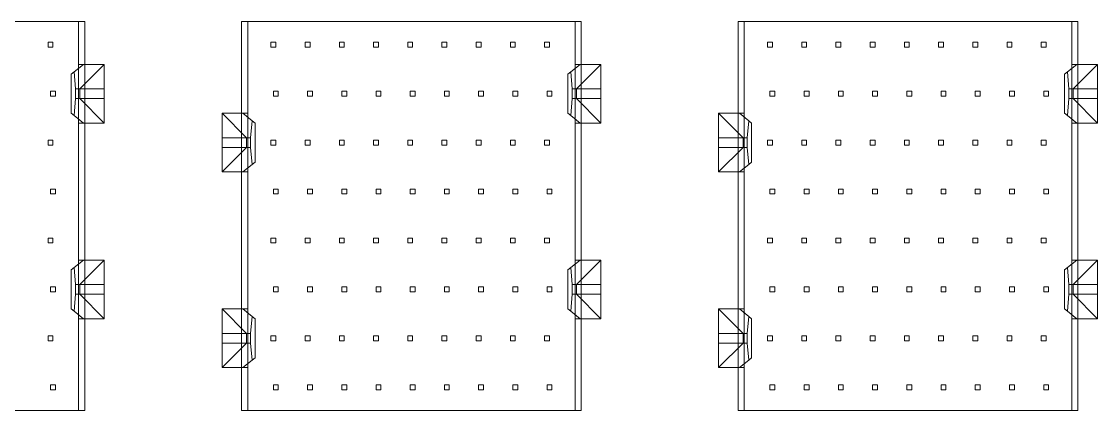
# Model space of a CAD drawing. Header units: millimetres. Extents: x -84 to 500, y -79 to 331.
# Drawn here: x 311.49 to 355.51, y 120.05 to 135.95 of the extents above; entities that cross this region are included whole.
import ezdxf
from ezdxf.lldxf.tags import DXFTag

# ---------------------------------------------------------------- set-up
doc = ezdxf.new("R2010")
doc.units = ezdxf.units.MM
tags = doc.linetypes.add('HIDDEN', pattern=[1.905, 1.27, -0.635]).pattern_tags.tags
tags[6:7] = [DXFTag(74, 4), DXFTag(75, 0), DXFTag(340, '0'), DXFTag(46, 1.0), DXFTag(50, 0.0), DXFTag(44, 0.0), DXFTag(45, 0.0)]
tags[4:5] = [DXFTag(74, 4), DXFTag(75, 0), DXFTag(340, '0'), DXFTag(46, 1.0), DXFTag(50, 0.0), DXFTag(44, 0.0), DXFTag(45, 0.0)]

msp = doc.modelspace()

# ---------------------------------------------------------------- linework, layer by layer
at = {"color": 7, "linetype": 'Continuous', "lineweight": 15}
for p, q in [((313.82, 135.95), (300.42, 135.95)), ((313.82, 134.2), (313.82, 135.95)), ((314.07, 135.95), (313.82, 135.95)), ((314.07, 135.95), (314.07, 134.2)), ((320.49, 135.95), (320.49, 132.2)), ((320.74, 135.95), (320.49, 135.95)), ((320.74, 135.95), (320.74, 132.2)), ((334.14, 135.95), (320.74, 135.95)), ((334.14, 134.2), (334.14, 135.95)), ((334.39, 135.95), (334.14, 135.95)), ((334.39, 135.95), (334.39, 134.2)), ((340.81, 135.95), (340.81, 132.2)), ((341.06, 135.95), (340.81, 135.95)), ((341.06, 135.95), (341.06, 132.2)), ((354.46, 135.95), (341.06, 135.95)), ((354.46, 134.2), (354.46, 135.95)), ((354.71, 135.95), (354.46, 135.95)), ((354.71, 135.95), (354.71, 134.2)), ((313.52, 133.8), (313.639, 133.895)), ((314.02, 134.2), (313.639, 133.895)), ((313.639, 133.895), (313.7, 133.2)), ((313.82, 134.2), (314.02, 134.2)), ((314.87, 134.2), (313.87, 133.2)), ((314.02, 134.2), (314.87, 134.2)), ((314.87, 134.2), (314.87, 133.2)), ((333.84, 133.8), (333.959, 133.895)), ((334.34, 134.2), (333.959, 133.895)), ((333.959, 133.895), (334.02, 133.2)), ((334.14, 134.2), (334.34, 134.2)), ((335.19, 134.2), (334.19, 133.2)), ((334.34, 134.2), (335.19, 134.2)), ((335.19, 134.2), (335.19, 133.2)), ((354.16, 133.8), (354.279, 133.895)), ((354.66, 134.2), (354.279, 133.895)), ((354.279, 133.895), (354.34, 133.2)), ((354.46, 134.2), (354.66, 134.2)), ((355.51, 134.2), (354.51, 133.2)), ((354.66, 134.2), (355.51, 134.2)), ((355.51, 134.2), (355.51, 133.2)), ((313.52, 132.2), (313.52, 133.8)), ((333.84, 132.2), (333.84, 133.8)), ((354.16, 132.2), (354.16, 133.8)), ((313.7, 133.2), (313.7, 132.8)), ((313.87, 133.2), (313.7, 133.2)), ((313.87, 132.8), (313.87, 133.2)), ((314.87, 133.2), (313.87, 133.2)), ((314.87, 133.2), (314.87, 132.8)), ((334.02, 133.2), (334.02, 132.8)), ((334.19, 133.2), (334.02, 133.2)), ((334.19, 132.8), (334.19, 133.2)), ((335.19, 133.2), (334.19, 133.2)), ((335.19, 133.2), (335.19, 132.8)), ((354.34, 133.2), (354.34, 132.8)), ((354.51, 133.2), (354.34, 133.2)), ((354.51, 132.8), (354.51, 133.2)), ((355.51, 133.2), (354.51, 133.2)), ((355.51, 133.2), (355.51, 132.8)), ((313.7, 132.8), (313.639, 132.105)), ((313.7, 132.8), (313.87, 132.8)), ((313.87, 132.8), (314.87, 131.8)), ((313.87, 132.8), (314.87, 132.8)), ((314.87, 132.8), (314.87, 131.8)), ((334.02, 132.8), (333.959, 132.105)), ((334.02, 132.8), (334.19, 132.8)), ((334.19, 132.8), (335.19, 131.8)), ((334.19, 132.8), (335.19, 132.8)), ((335.19, 132.8), (335.19, 131.8)), ((354.34, 132.8), (354.279, 132.105)), ((354.34, 132.8), (354.51, 132.8)), ((354.51, 132.8), (355.51, 131.8)), ((354.51, 132.8), (355.51, 132.8)), ((355.51, 132.8), (355.51, 131.8)), ((313.639, 132.105), (313.52, 132.2)), ((313.639, 132.105), (314.02, 131.8)), ((319.69, 132.2), (320.54, 132.2)), ((320.69, 131.2), (319.69, 132.2)), ((319.69, 131.2), (319.69, 132.2)), ((320.921, 131.895), (320.54, 132.2)), ((320.54, 132.2), (320.74, 132.2)), ((333.959, 132.105), (333.84, 132.2)), ((333.959, 132.105), (334.34, 131.8)), ((341.01, 131.2), (340.01, 132.2)), ((340.01, 131.2), (340.01, 132.2)), ((340.01, 132.2), (340.86, 132.2)), ((341.241, 131.895), (340.86, 132.2)), ((340.86, 132.2), (341.06, 132.2)), ((354.279, 132.105), (354.16, 132.2)), ((354.279, 132.105), (354.66, 131.8)), ((313.82, 126.2), (313.82, 131.8)), ((314.02, 131.8), (313.82, 131.8)), ((314.87, 131.8), (314.02, 131.8)), ((314.07, 131.8), (314.07, 126.2)), ((320.86, 131.2), (320.921, 131.895)), ((320.921, 131.895), (321.04, 131.8)), ((321.04, 131.8), (321.04, 130.2)), ((334.14, 126.2), (334.14, 131.8)), ((334.34, 131.8), (334.14, 131.8)), ((335.19, 131.8), (334.34, 131.8)), ((334.39, 131.8), (334.39, 126.2)), ((341.18, 131.2), (341.241, 131.895)), ((341.241, 131.895), (341.36, 131.8)), ((341.36, 131.8), (341.36, 130.2)), ((354.46, 126.2), (354.46, 131.8)), ((354.66, 131.8), (354.46, 131.8)), ((355.51, 131.8), (354.66, 131.8)), ((354.71, 131.8), (354.71, 126.2)), ((319.69, 130.8), (319.69, 131.2)), ((320.69, 131.2), (319.69, 131.2)), ((320.86, 131.2), (320.69, 131.2)), ((320.69, 131.2), (320.69, 130.8)), ((320.86, 130.8), (320.86, 131.2)), ((340.01, 130.8), (340.01, 131.2)), ((341.01, 131.2), (340.01, 131.2)), ((341.01, 131.2), (341.01, 130.8)), ((341.18, 131.2), (341.01, 131.2)), ((341.18, 130.8), (341.18, 131.2)), ((319.69, 129.8), (320.69, 130.8)), ((319.69, 130.8), (320.69, 130.8)), ((319.69, 129.8), (319.69, 130.8)), ((320.69, 130.8), (320.86, 130.8)), ((320.921, 130.105), (320.86, 130.8)), ((340.01, 130.8), (341.01, 130.8)), ((340.01, 129.8), (340.01, 130.8)), ((340.01, 129.8), (341.01, 130.8)), ((341.01, 130.8), (341.18, 130.8)), ((341.241, 130.105), (341.18, 130.8)), ((320.921, 130.105), (320.54, 129.8)), ((321.04, 130.2), (320.921, 130.105)), ((341.241, 130.105), (340.86, 129.8)), ((341.36, 130.2), (341.241, 130.105)), ((320.54, 129.8), (319.69, 129.8)), ((320.49, 124.2), (320.49, 129.8)), ((320.74, 129.8), (320.54, 129.8)), ((320.74, 129.8), (320.74, 124.2)), ((340.86, 129.8), (340.01, 129.8)), ((340.81, 124.2), (340.81, 129.8)), ((341.06, 129.8), (340.86, 129.8)), ((341.06, 129.8), (341.06, 124.2)), ((314.02, 126.2), (313.639, 125.895)), ((313.82, 126.2), (314.02, 126.2)), ((314.87, 126.2), (313.87, 125.2)), ((314.02, 126.2), (314.87, 126.2)), ((314.87, 126.2), (314.87, 125.2)), ((334.34, 126.2), (333.959, 125.895)), ((334.14, 126.2), (334.34, 126.2)), ((335.19, 126.2), (334.19, 125.2)), ((334.34, 126.2), (335.19, 126.2)), ((335.19, 126.2), (335.19, 125.2)), ((354.66, 126.2), (354.279, 125.895)), ((354.46, 126.2), (354.66, 126.2)), ((355.51, 126.2), (354.51, 125.2)), ((354.66, 126.2), (355.51, 126.2)), ((355.51, 126.2), (355.51, 125.2)), ((313.52, 125.8), (313.639, 125.895)), ((313.52, 124.2), (313.52, 125.8)), ((313.639, 125.895), (313.7, 125.2)), ((333.84, 125.8), (333.959, 125.895)), ((333.84, 124.2), (333.84, 125.8)), ((333.959, 125.895), (334.02, 125.2)), ((354.16, 125.8), (354.279, 125.895)), ((354.16, 124.2), (354.16, 125.8)), ((354.279, 125.895), (354.34, 125.2)), ((313.87, 125.2), (313.7, 125.2)), ((313.7, 125.2), (313.7, 124.8)), ((313.87, 124.8), (313.87, 125.2)), ((314.87, 125.2), (313.87, 125.2)), ((314.87, 125.2), (314.87, 124.8)), ((334.02, 125.2), (334.02, 124.8)), ((334.19, 125.2), (334.02, 125.2)), ((334.19, 124.8), (334.19, 125.2)), ((335.19, 125.2), (334.19, 125.2)), ((335.19, 125.2), (335.19, 124.8)), ((354.34, 125.2), (354.34, 124.8)), ((354.51, 125.2), (354.34, 125.2)), ((354.51, 124.8), (354.51, 125.2)), ((355.51, 125.2), (354.51, 125.2)), ((355.51, 125.2), (355.51, 124.8)), ((313.7, 124.8), (313.639, 124.105)), ((313.7, 124.8), (313.87, 124.8)), ((313.87, 124.8), (314.87, 124.8)), ((313.87, 124.8), (314.87, 123.8)), ((314.87, 124.8), (314.87, 123.8)), ((334.02, 124.8), (333.959, 124.105)), ((334.02, 124.8), (334.19, 124.8)), ((334.19, 124.8), (335.19, 124.8)), ((334.19, 124.8), (335.19, 123.8)), ((335.19, 124.8), (335.19, 123.8)), ((354.34, 124.8), (354.279, 124.105)), ((354.34, 124.8), (354.51, 124.8)), ((354.51, 124.8), (355.51, 124.8)), ((354.51, 124.8), (355.51, 123.8)), ((355.51, 124.8), (355.51, 123.8)), ((313.639, 124.105), (313.52, 124.2)), ((320.69, 123.2), (319.69, 124.2)), ((319.69, 123.2), (319.69, 124.2)), ((319.69, 124.2), (320.54, 124.2)), ((320.54, 124.2), (320.921, 123.895)), ((320.54, 124.2), (320.74, 124.2)), ((333.959, 124.105), (333.84, 124.2)), ((340.01, 124.2), (340.86, 124.2)), ((341.01, 123.2), (340.01, 124.2)), ((340.01, 123.2), (340.01, 124.2)), ((340.86, 124.2), (341.241, 123.895)), ((340.86, 124.2), (341.06, 124.2)), ((354.279, 124.105), (354.16, 124.2)), ((314.02, 123.8), (313.639, 124.105)), ((313.82, 120.05), (313.82, 123.8)), ((314.02, 123.8), (313.82, 123.8)), ((314.87, 123.8), (314.02, 123.8)), ((314.07, 123.8), (314.07, 120.05)), ((320.86, 123.2), (320.921, 123.895)), ((320.921, 123.895), (321.04, 123.8)), ((321.04, 123.8), (321.04, 122.2)), ((334.34, 123.8), (333.959, 124.105)), ((334.14, 120.05), (334.14, 123.8)), ((334.34, 123.8), (334.14, 123.8)), ((335.19, 123.8), (334.34, 123.8)), ((334.39, 123.8), (334.39, 120.05)), ((341.18, 123.2), (341.241, 123.895)), ((341.241, 123.895), (341.36, 123.8)), ((341.36, 123.8), (341.36, 122.2)), ((354.66, 123.8), (354.279, 124.105)), ((354.46, 120.05), (354.46, 123.8)), ((354.66, 123.8), (354.46, 123.8)), ((355.51, 123.8), (354.66, 123.8)), ((354.71, 123.8), (354.71, 120.05)), ((319.69, 122.8), (319.69, 123.2)), ((320.69, 123.2), (319.69, 123.2)), ((320.86, 123.2), (320.69, 123.2)), ((320.69, 123.2), (320.69, 122.8)), ((320.86, 122.8), (320.86, 123.2)), ((340.01, 122.8), (340.01, 123.2)), ((341.01, 123.2), (340.01, 123.2)), ((341.18, 123.2), (341.01, 123.2)), ((341.01, 123.2), (341.01, 122.8)), ((341.18, 122.8), (341.18, 123.2)), ((319.69, 121.8), (320.69, 122.8)), ((319.69, 121.8), (319.69, 122.8)), ((319.69, 122.8), (320.69, 122.8)), ((320.69, 122.8), (320.86, 122.8)), ((320.921, 122.105), (320.86, 122.8)), ((340.01, 121.8), (341.01, 122.8)), ((340.01, 122.8), (341.01, 122.8)), ((340.01, 121.8), (340.01, 122.8)), ((341.01, 122.8), (341.18, 122.8)), ((341.241, 122.105), (341.18, 122.8)), ((320.54, 121.8), (320.921, 122.105)), ((321.04, 122.2), (320.921, 122.105)), ((340.86, 121.8), (341.241, 122.105)), ((341.36, 122.2), (341.241, 122.105)), ((320.54, 121.8), (319.69, 121.8)), ((320.49, 120.05), (320.49, 121.8)), ((320.74, 121.8), (320.54, 121.8)), ((320.74, 121.8), (320.74, 120.05)), ((340.86, 121.8), (340.01, 121.8)), ((340.81, 120.05), (340.81, 121.8)), ((341.06, 121.8), (340.86, 121.8)), ((341.06, 121.8), (341.06, 120.05)), ((300.42, 120.05), (313.82, 120.05)), ((314.07, 120.05), (313.82, 120.05)), ((320.49, 120.05), (320.74, 120.05)), ((320.74, 120.05), (334.14, 120.05)), ((334.39, 120.05), (334.14, 120.05)), ((340.81, 120.05), (341.06, 120.05)), ((341.06, 120.05), (354.46, 120.05)), ((354.71, 120.05), (354.46, 120.05))]:
    msp.add_line(p, q, dxfattribs=at)
at = {"color": 7, "linetype": 'HIDDEN', "lineweight": 0}
for p, q in [((312.57, 135.1), (312.57, 134.9)), ((312.57, 135.1), (312.77, 135.1)), ((312.77, 134.9), (312.57, 134.9)), ((312.77, 135.1), (312.77, 134.9)), ((321.69, 135.1), (321.89, 135.1)), ((321.69, 135.1), (321.69, 134.9)), ((321.89, 134.9), (321.69, 134.9)), ((321.89, 135.1), (321.89, 134.9)), ((323.09, 135.1), (323.29, 135.1)), ((323.09, 135.1), (323.09, 134.9)), ((323.29, 134.9), (323.09, 134.9)), ((323.29, 135.1), (323.29, 134.9)), ((324.49, 135.1), (324.69, 135.1)), ((324.49, 135.1), (324.49, 134.9)), ((324.69, 134.9), (324.49, 134.9)), ((324.69, 135.1), (324.69, 134.9)), ((325.89, 135.1), (326.09, 135.1)), ((325.89, 135.1), (325.89, 134.9)), ((326.09, 134.9), (325.89, 134.9)), ((326.09, 135.1), (326.09, 134.9)), ((327.29, 135.1), (327.49, 135.1)), ((327.29, 135.1), (327.29, 134.9)), ((327.49, 134.9), (327.29, 134.9)), ((327.49, 135.1), (327.49, 134.9)), ((328.69, 135.1), (328.89, 135.1)), ((328.69, 135.1), (328.69, 134.9)), ((328.89, 134.9), (328.69, 134.9)), ((328.89, 135.1), (328.89, 134.9)), ((330.09, 135.1), (330.29, 135.1)), ((330.09, 135.1), (330.09, 134.9)), ((330.29, 134.9), (330.09, 134.9)), ((330.29, 135.1), (330.29, 134.9)), ((331.49, 135.1), (331.69, 135.1)), ((331.49, 135.1), (331.49, 134.9)), ((331.69, 134.9), (331.49, 134.9)), ((331.69, 135.1), (331.69, 134.9)), ((332.89, 135.1), (333.09, 135.1)), ((332.89, 135.1), (332.89, 134.9)), ((333.09, 134.9), (332.89, 134.9)), ((333.09, 135.1), (333.09, 134.9)), ((342.01, 135.1), (342.21, 135.1)), ((342.01, 135.1), (342.01, 134.9)), ((342.21, 134.9), (342.01, 134.9)), ((342.21, 135.1), (342.21, 134.9)), ((343.41, 135.1), (343.61, 135.1)), ((343.41, 135.1), (343.41, 134.9)), ((343.61, 134.9), (343.41, 134.9)), ((343.61, 135.1), (343.61, 134.9)), ((344.81, 135.1), (345.01, 135.1)), ((344.81, 135.1), (344.81, 134.9)), ((345.01, 134.9), (344.81, 134.9)), ((345.01, 135.1), (345.01, 134.9)), ((346.21, 135.1), (346.41, 135.1)), ((346.21, 135.1), (346.21, 134.9)), ((346.41, 134.9), (346.21, 134.9)), ((346.41, 135.1), (346.41, 134.9)), ((347.61, 135.1), (347.81, 135.1)), ((347.61, 135.1), (347.61, 134.9)), ((347.81, 134.9), (347.61, 134.9)), ((347.81, 135.1), (347.81, 134.9)), ((349.01, 135.1), (349.21, 135.1)), ((349.01, 135.1), (349.01, 134.9)), ((349.21, 134.9), (349.01, 134.9)), ((349.21, 135.1), (349.21, 134.9)), ((350.41, 135.1), (350.61, 135.1)), ((350.41, 135.1), (350.41, 134.9)), ((350.61, 134.9), (350.41, 134.9)), ((350.61, 135.1), (350.61, 134.9)), ((351.81, 135.1), (352.01, 135.1)), ((351.81, 135.1), (351.81, 134.9)), ((352.01, 134.9), (351.81, 134.9)), ((352.01, 135.1), (352.01, 134.9)), ((353.21, 135.1), (353.41, 135.1)), ((353.21, 135.1), (353.21, 134.9)), ((353.41, 134.9), (353.21, 134.9)), ((353.41, 135.1), (353.41, 134.9)), ((313.82, 131.8), (313.82, 134.2)), ((314.07, 134.2), (314.07, 131.8)), ((334.14, 131.8), (334.14, 134.2)), ((334.39, 134.2), (334.39, 131.8)), ((354.46, 131.8), (354.46, 134.2)), ((354.71, 134.2), (354.71, 131.8)), ((312.67, 133.1), (312.87, 133.1)), ((312.67, 132.9), (312.67, 133.1)), ((312.87, 133.1), (312.87, 132.9)), ((321.79, 132.9), (321.79, 133.1)), ((321.79, 133.1), (321.99, 133.1)), ((321.99, 133.1), (321.99, 132.9)), ((323.19, 133.1), (323.39, 133.1)), ((323.19, 132.9), (323.19, 133.1)), ((323.39, 133.1), (323.39, 132.9)), ((324.59, 133.1), (324.79, 133.1)), ((324.59, 132.9), (324.59, 133.1)), ((324.79, 133.1), (324.79, 132.9)), ((325.99, 133.1), (326.19, 133.1)), ((325.99, 132.9), (325.99, 133.1)), ((326.19, 133.1), (326.19, 132.9)), ((327.39, 133.1), (327.59, 133.1)), ((327.39, 132.9), (327.39, 133.1)), ((327.59, 133.1), (327.59, 132.9)), ((328.79, 133.1), (328.99, 133.1)), ((328.79, 132.9), (328.79, 133.1)), ((328.99, 133.1), (328.99, 132.9)), ((330.19, 132.9), (330.19, 133.1)), ((330.19, 133.1), (330.39, 133.1)), ((330.39, 133.1), (330.39, 132.9)), ((331.59, 133.1), (331.79, 133.1)), ((331.59, 132.9), (331.59, 133.1)), ((331.79, 133.1), (331.79, 132.9)), ((332.99, 133.1), (333.19, 133.1)), ((332.99, 132.9), (332.99, 133.1)), ((333.19, 133.1), (333.19, 132.9)), ((342.11, 133.1), (342.31, 133.1)), ((342.11, 132.9), (342.11, 133.1)), ((342.31, 133.1), (342.31, 132.9)), ((343.51, 132.9), (343.51, 133.1)), ((343.51, 133.1), (343.71, 133.1)), ((343.71, 133.1), (343.71, 132.9)), ((344.91, 132.9), (344.91, 133.1)), ((344.91, 133.1), (345.11, 133.1)), ((345.11, 133.1), (345.11, 132.9)), ((346.31, 132.9), (346.31, 133.1)), ((346.31, 133.1), (346.51, 133.1)), ((346.51, 133.1), (346.51, 132.9)), ((347.71, 132.9), (347.71, 133.1)), ((347.71, 133.1), (347.91, 133.1)), ((347.91, 133.1), (347.91, 132.9)), ((349.11, 132.9), (349.11, 133.1)), ((349.11, 133.1), (349.31, 133.1)), ((349.31, 133.1), (349.31, 132.9)), ((350.51, 133.1), (350.71, 133.1)), ((350.51, 132.9), (350.51, 133.1)), ((350.71, 133.1), (350.71, 132.9)), ((351.91, 133.1), (352.11, 133.1)), ((351.91, 132.9), (351.91, 133.1)), ((352.11, 133.1), (352.11, 132.9)), ((353.31, 133.1), (353.51, 133.1)), ((353.31, 132.9), (353.31, 133.1)), ((353.51, 133.1), (353.51, 132.9)), ((312.67, 132.9), (312.87, 132.9)), ((321.79, 132.9), (321.99, 132.9)), ((323.19, 132.9), (323.39, 132.9)), ((324.59, 132.9), (324.79, 132.9)), ((325.99, 132.9), (326.19, 132.9)), ((327.39, 132.9), (327.59, 132.9)), ((328.79, 132.9), (328.99, 132.9)), ((330.19, 132.9), (330.39, 132.9)), ((331.59, 132.9), (331.79, 132.9)), ((332.99, 132.9), (333.19, 132.9)), ((342.11, 132.9), (342.31, 132.9)), ((343.51, 132.9), (343.71, 132.9)), ((344.91, 132.9), (345.11, 132.9)), ((346.31, 132.9), (346.51, 132.9)), ((347.71, 132.9), (347.91, 132.9)), ((349.11, 132.9), (349.31, 132.9)), ((350.51, 132.9), (350.71, 132.9)), ((351.91, 132.9), (352.11, 132.9)), ((353.31, 132.9), (353.51, 132.9)), ((320.49, 129.8), (320.49, 132.2)), ((320.74, 129.8), (320.74, 132.2)), ((340.81, 129.8), (340.81, 132.2)), ((341.06, 129.8), (341.06, 132.2)), ((312.57, 131.1), (312.77, 131.1)), ((312.57, 131.1), (312.57, 130.9)), ((312.77, 130.9), (312.57, 130.9)), ((312.77, 131.1), (312.77, 130.9)), ((321.69, 131.1), (321.69, 130.9)), ((321.69, 131.1), (321.89, 131.1)), ((321.89, 130.9), (321.69, 130.9)), ((321.89, 131.1), (321.89, 130.9)), ((323.09, 131.1), (323.29, 131.1)), ((323.09, 131.1), (323.09, 130.9)), ((323.29, 130.9), (323.09, 130.9)), ((323.29, 131.1), (323.29, 130.9)), ((324.49, 131.1), (324.69, 131.1)), ((324.49, 131.1), (324.49, 130.9)), ((324.69, 130.9), (324.49, 130.9)), ((324.69, 131.1), (324.69, 130.9)), ((325.89, 131.1), (326.09, 131.1)), ((325.89, 131.1), (325.89, 130.9)), ((326.09, 130.9), (325.89, 130.9)), ((326.09, 131.1), (326.09, 130.9)), ((327.29, 131.1), (327.49, 131.1)), ((327.29, 131.1), (327.29, 130.9)), ((327.49, 130.9), (327.29, 130.9)), ((327.49, 131.1), (327.49, 130.9)), ((328.69, 131.1), (328.89, 131.1)), ((328.69, 131.1), (328.69, 130.9)), ((328.89, 130.9), (328.69, 130.9)), ((328.89, 131.1), (328.89, 130.9)), ((330.09, 131.1), (330.29, 131.1)), ((330.09, 131.1), (330.09, 130.9)), ((330.29, 130.9), (330.09, 130.9)), ((330.29, 131.1), (330.29, 130.9)), ((331.49, 131.1), (331.69, 131.1)), ((331.49, 131.1), (331.49, 130.9)), ((331.69, 130.9), (331.49, 130.9)), ((331.69, 131.1), (331.69, 130.9)), ((332.89, 131.1), (333.09, 131.1)), ((332.89, 131.1), (332.89, 130.9)), ((333.09, 130.9), (332.89, 130.9)), ((333.09, 131.1), (333.09, 130.9)), ((342.01, 131.1), (342.21, 131.1)), ((342.01, 131.1), (342.01, 130.9)), ((342.21, 130.9), (342.01, 130.9)), ((342.21, 131.1), (342.21, 130.9)), ((343.41, 131.1), (343.61, 131.1)), ((343.41, 131.1), (343.41, 130.9)), ((343.61, 130.9), (343.41, 130.9)), ((343.61, 131.1), (343.61, 130.9)), ((344.81, 131.1), (344.81, 130.9)), ((344.81, 131.1), (345.01, 131.1)), ((345.01, 130.9), (344.81, 130.9)), ((345.01, 131.1), (345.01, 130.9)), ((346.21, 131.1), (346.21, 130.9)), ((346.21, 131.1), (346.41, 131.1)), ((346.41, 130.9), (346.21, 130.9)), ((346.41, 131.1), (346.41, 130.9)), ((347.61, 131.1), (347.61, 130.9)), ((347.61, 131.1), (347.81, 131.1)), ((347.81, 130.9), (347.61, 130.9)), ((347.81, 131.1), (347.81, 130.9)), ((349.01, 131.1), (349.01, 130.9)), ((349.01, 131.1), (349.21, 131.1)), ((349.21, 130.9), (349.01, 130.9)), ((349.21, 131.1), (349.21, 130.9)), ((350.41, 131.1), (350.41, 130.9)), ((350.41, 131.1), (350.61, 131.1)), ((350.61, 130.9), (350.41, 130.9)), ((350.61, 131.1), (350.61, 130.9)), ((351.81, 131.1), (351.81, 130.9)), ((351.81, 131.1), (352.01, 131.1)), ((352.01, 130.9), (351.81, 130.9)), ((352.01, 131.1), (352.01, 130.9)), ((353.21, 131.1), (353.21, 130.9)), ((353.21, 131.1), (353.41, 131.1)), ((353.41, 130.9), (353.21, 130.9)), ((353.41, 131.1), (353.41, 130.9)), ((312.67, 129.1), (312.87, 129.1)), ((312.67, 128.9), (312.67, 129.1)), ((312.87, 129.1), (312.87, 128.9)), ((321.79, 129.1), (321.99, 129.1)), ((321.79, 128.9), (321.79, 129.1)), ((321.99, 129.1), (321.99, 128.9)), ((323.19, 129.1), (323.39, 129.1)), ((323.19, 128.9), (323.19, 129.1)), ((323.39, 129.1), (323.39, 128.9)), ((324.59, 129.1), (324.79, 129.1)), ((324.59, 128.9), (324.59, 129.1)), ((324.79, 129.1), (324.79, 128.9)), ((325.99, 129.1), (326.19, 129.1)), ((325.99, 128.9), (325.99, 129.1)), ((326.19, 129.1), (326.19, 128.9)), ((327.39, 129.1), (327.59, 129.1)), ((327.39, 128.9), (327.39, 129.1)), ((327.59, 129.1), (327.59, 128.9)), ((328.79, 129.1), (328.99, 129.1)), ((328.79, 128.9), (328.79, 129.1)), ((328.99, 129.1), (328.99, 128.9)), ((330.19, 129.1), (330.39, 129.1)), ((330.19, 128.9), (330.19, 129.1)), ((330.39, 129.1), (330.39, 128.9)), ((331.59, 129.1), (331.79, 129.1)), ((331.59, 128.9), (331.59, 129.1)), ((331.79, 129.1), (331.79, 128.9)), ((332.99, 129.1), (333.19, 129.1)), ((332.99, 128.9), (332.99, 129.1)), ((333.19, 129.1), (333.19, 128.9)), ((342.11, 129.1), (342.31, 129.1)), ((342.11, 128.9), (342.11, 129.1)), ((342.31, 129.1), (342.31, 128.9)), ((343.51, 128.9), (343.51, 129.1)), ((343.51, 129.1), (343.71, 129.1)), ((343.71, 129.1), (343.71, 128.9)), ((344.91, 129.1), (345.11, 129.1)), ((344.91, 128.9), (344.91, 129.1)), ((345.11, 129.1), (345.11, 128.9)), ((346.31, 129.1), (346.51, 129.1)), ((346.31, 128.9), (346.31, 129.1)), ((346.51, 129.1), (346.51, 128.9)), ((347.71, 129.1), (347.91, 129.1)), ((347.71, 128.9), (347.71, 129.1)), ((347.91, 129.1), (347.91, 128.9)), ((349.11, 128.9), (349.11, 129.1)), ((349.11, 129.1), (349.31, 129.1)), ((349.31, 129.1), (349.31, 128.9)), ((350.51, 128.9), (350.51, 129.1)), ((350.51, 129.1), (350.71, 129.1)), ((350.71, 129.1), (350.71, 128.9)), ((351.91, 128.9), (351.91, 129.1)), ((351.91, 129.1), (352.11, 129.1)), ((352.11, 129.1), (352.11, 128.9)), ((353.31, 128.9), (353.31, 129.1)), ((353.31, 129.1), (353.51, 129.1)), ((353.51, 129.1), (353.51, 128.9)), ((312.67, 128.9), (312.87, 128.9)), ((321.79, 128.9), (321.99, 128.9)), ((323.19, 128.9), (323.39, 128.9)), ((324.59, 128.9), (324.79, 128.9)), ((325.99, 128.9), (326.19, 128.9)), ((327.39, 128.9), (327.59, 128.9)), ((328.79, 128.9), (328.99, 128.9)), ((330.19, 128.9), (330.39, 128.9)), ((331.59, 128.9), (331.79, 128.9)), ((332.99, 128.9), (333.19, 128.9)), ((342.11, 128.9), (342.31, 128.9)), ((343.51, 128.9), (343.71, 128.9)), ((344.91, 128.9), (345.11, 128.9)), ((346.31, 128.9), (346.51, 128.9)), ((347.71, 128.9), (347.91, 128.9)), ((349.11, 128.9), (349.31, 128.9)), ((350.51, 128.9), (350.71, 128.9)), ((351.91, 128.9), (352.11, 128.9)), ((353.31, 128.9), (353.51, 128.9)), ((312.57, 127.1), (312.57, 126.9)), ((312.57, 127.1), (312.77, 127.1)), ((312.77, 126.9), (312.57, 126.9)), ((312.77, 127.1), (312.77, 126.9)), ((321.69, 127.1), (321.89, 127.1)), ((321.69, 127.1), (321.69, 126.9)), ((321.89, 126.9), (321.69, 126.9)), ((321.89, 127.1), (321.89, 126.9)), ((323.09, 127.1), (323.29, 127.1)), ((323.09, 127.1), (323.09, 126.9)), ((323.29, 126.9), (323.09, 126.9)), ((323.29, 127.1), (323.29, 126.9)), ((324.49, 127.1), (324.69, 127.1)), ((324.49, 127.1), (324.49, 126.9)), ((324.69, 126.9), (324.49, 126.9)), ((324.69, 127.1), (324.69, 126.9)), ((325.89, 127.1), (325.89, 126.9)), ((325.89, 127.1), (326.09, 127.1)), ((326.09, 126.9), (325.89, 126.9)), ((326.09, 127.1), (326.09, 126.9)), ((327.29, 127.1), (327.49, 127.1)), ((327.29, 127.1), (327.29, 126.9)), ((327.49, 126.9), (327.29, 126.9)), ((327.49, 127.1), (327.49, 126.9)), ((328.69, 127.1), (328.89, 127.1)), ((328.69, 127.1), (328.69, 126.9)), ((328.89, 126.9), (328.69, 126.9)), ((328.89, 127.1), (328.89, 126.9)), ((330.09, 127.1), (330.09, 126.9)), ((330.09, 127.1), (330.29, 127.1)), ((330.29, 126.9), (330.09, 126.9)), ((330.29, 127.1), (330.29, 126.9)), ((331.49, 127.1), (331.69, 127.1)), ((331.49, 127.1), (331.49, 126.9)), ((331.69, 126.9), (331.49, 126.9)), ((331.69, 127.1), (331.69, 126.9)), ((332.89, 127.1), (333.09, 127.1)), ((332.89, 127.1), (332.89, 126.9)), ((333.09, 126.9), (332.89, 126.9)), ((333.09, 127.1), (333.09, 126.9)), ((342.01, 127.1), (342.01, 126.9)), ((342.01, 127.1), (342.21, 127.1)), ((342.21, 126.9), (342.01, 126.9)), ((342.21, 127.1), (342.21, 126.9)), ((343.41, 127.1), (343.41, 126.9)), ((343.41, 127.1), (343.61, 127.1)), ((343.61, 126.9), (343.41, 126.9)), ((343.61, 127.1), (343.61, 126.9)), ((344.81, 127.1), (345.01, 127.1)), ((344.81, 127.1), (344.81, 126.9)), ((345.01, 126.9), (344.81, 126.9)), ((345.01, 127.1), (345.01, 126.9)), ((346.21, 127.1), (346.21, 126.9)), ((346.21, 127.1), (346.41, 127.1)), ((346.41, 126.9), (346.21, 126.9)), ((346.41, 127.1), (346.41, 126.9)), ((347.61, 127.1), (347.61, 126.9)), ((347.61, 127.1), (347.81, 127.1)), ((347.81, 126.9), (347.61, 126.9)), ((347.81, 127.1), (347.81, 126.9)), ((349.01, 127.1), (349.01, 126.9)), ((349.01, 127.1), (349.21, 127.1)), ((349.21, 126.9), (349.01, 126.9)), ((349.21, 127.1), (349.21, 126.9)), ((350.41, 127.1), (350.41, 126.9)), ((350.41, 127.1), (350.61, 127.1)), ((350.61, 126.9), (350.41, 126.9)), ((350.61, 127.1), (350.61, 126.9)), ((351.81, 127.1), (352.01, 127.1)), ((351.81, 127.1), (351.81, 126.9)), ((352.01, 126.9), (351.81, 126.9)), ((352.01, 127.1), (352.01, 126.9)), ((353.21, 127.1), (353.41, 127.1)), ((353.21, 127.1), (353.21, 126.9)), ((353.41, 126.9), (353.21, 126.9)), ((353.41, 127.1), (353.41, 126.9)), ((313.82, 123.8), (313.82, 126.2)), ((314.07, 126.2), (314.07, 123.8)), ((334.14, 123.8), (334.14, 126.2)), ((334.39, 126.2), (334.39, 123.8)), ((354.46, 123.8), (354.46, 126.2)), ((354.71, 126.2), (354.71, 123.8)), ((312.67, 124.9), (312.67, 125.1)), ((312.67, 125.1), (312.87, 125.1)), ((312.87, 125.1), (312.87, 124.9)), ((321.79, 125.1), (321.99, 125.1)), ((321.79, 124.9), (321.79, 125.1)), ((321.99, 125.1), (321.99, 124.9)), ((323.19, 124.9), (323.19, 125.1)), ((323.19, 125.1), (323.39, 125.1)), ((323.39, 125.1), (323.39, 124.9)), ((324.59, 125.1), (324.79, 125.1)), ((324.59, 124.9), (324.59, 125.1)), ((324.79, 125.1), (324.79, 124.9)), ((325.99, 125.1), (326.19, 125.1)), ((325.99, 124.9), (325.99, 125.1)), ((326.19, 125.1), (326.19, 124.9)), ((327.39, 124.9), (327.39, 125.1)), ((327.39, 125.1), (327.59, 125.1)), ((327.59, 125.1), (327.59, 124.9)), ((328.79, 125.1), (328.99, 125.1)), ((328.79, 124.9), (328.79, 125.1)), ((328.99, 125.1), (328.99, 124.9)), ((330.19, 125.1), (330.39, 125.1)), ((330.19, 124.9), (330.19, 125.1)), ((330.39, 125.1), (330.39, 124.9)), ((331.59, 125.1), (331.79, 125.1)), ((331.59, 124.9), (331.59, 125.1)), ((331.79, 125.1), (331.79, 124.9)), ((332.99, 124.9), (332.99, 125.1)), ((332.99, 125.1), (333.19, 125.1)), ((333.19, 125.1), (333.19, 124.9)), ((342.11, 125.1), (342.31, 125.1)), ((342.11, 124.9), (342.11, 125.1)), ((342.31, 125.1), (342.31, 124.9)), ((343.51, 124.9), (343.51, 125.1)), ((343.51, 125.1), (343.71, 125.1)), ((343.71, 125.1), (343.71, 124.9)), ((344.91, 124.9), (344.91, 125.1)), ((344.91, 125.1), (345.11, 125.1)), ((345.11, 125.1), (345.11, 124.9)), ((346.31, 124.9), (346.31, 125.1)), ((346.31, 125.1), (346.51, 125.1)), ((346.51, 125.1), (346.51, 124.9)), ((347.71, 124.9), (347.71, 125.1)), ((347.71, 125.1), (347.91, 125.1)), ((347.91, 125.1), (347.91, 124.9)), ((349.11, 124.9), (349.11, 125.1)), ((349.11, 125.1), (349.31, 125.1)), ((349.31, 125.1), (349.31, 124.9)), ((350.51, 124.9), (350.51, 125.1)), ((350.51, 125.1), (350.71, 125.1)), ((350.71, 125.1), (350.71, 124.9)), ((351.91, 125.1), (352.11, 125.1)), ((351.91, 124.9), (351.91, 125.1)), ((352.11, 125.1), (352.11, 124.9)), ((353.31, 125.1), (353.51, 125.1)), ((353.31, 124.9), (353.31, 125.1)), ((353.51, 125.1), (353.51, 124.9)), ((312.67, 124.9), (312.87, 124.9)), ((321.79, 124.9), (321.99, 124.9)), ((323.19, 124.9), (323.39, 124.9)), ((324.59, 124.9), (324.79, 124.9)), ((325.99, 124.9), (326.19, 124.9)), ((327.39, 124.9), (327.59, 124.9)), ((328.79, 124.9), (328.99, 124.9)), ((330.19, 124.9), (330.39, 124.9)), ((331.59, 124.9), (331.79, 124.9)), ((332.99, 124.9), (333.19, 124.9)), ((342.11, 124.9), (342.31, 124.9)), ((343.51, 124.9), (343.71, 124.9)), ((344.91, 124.9), (345.11, 124.9)), ((346.31, 124.9), (346.51, 124.9)), ((347.71, 124.9), (347.91, 124.9)), ((349.11, 124.9), (349.31, 124.9)), ((350.51, 124.9), (350.71, 124.9)), ((351.91, 124.9), (352.11, 124.9)), ((353.31, 124.9), (353.51, 124.9)), ((320.49, 121.8), (320.49, 124.2)), ((320.74, 121.8), (320.74, 124.2)), ((340.81, 121.8), (340.81, 124.2)), ((341.06, 121.8), (341.06, 124.2)), ((312.57, 123.1), (312.57, 122.9)), ((312.57, 123.1), (312.77, 123.1)), ((312.77, 122.9), (312.57, 122.9)), ((312.77, 123.1), (312.77, 122.9)), ((321.69, 123.1), (321.69, 122.9)), ((321.69, 123.1), (321.89, 123.1)), ((321.89, 122.9), (321.69, 122.9)), ((321.89, 123.1), (321.89, 122.9)), ((323.09, 123.1), (323.29, 123.1)), ((323.09, 123.1), (323.09, 122.9)), ((323.29, 122.9), (323.09, 122.9)), ((323.29, 123.1), (323.29, 122.9)), ((324.49, 123.1), (324.69, 123.1)), ((324.49, 123.1), (324.49, 122.9)), ((324.69, 122.9), (324.49, 122.9)), ((324.69, 123.1), (324.69, 122.9)), ((325.89, 123.1), (325.89, 122.9)), ((325.89, 123.1), (326.09, 123.1)), ((326.09, 122.9), (325.89, 122.9)), ((326.09, 123.1), (326.09, 122.9)), ((327.29, 123.1), (327.29, 122.9)), ((327.29, 123.1), (327.49, 123.1)), ((327.49, 122.9), (327.29, 122.9)), ((327.49, 123.1), (327.49, 122.9)), ((328.69, 123.1), (328.89, 123.1)), ((328.69, 123.1), (328.69, 122.9)), ((328.89, 122.9), (328.69, 122.9)), ((328.89, 123.1), (328.89, 122.9)), ((330.09, 123.1), (330.29, 123.1)), ((330.09, 123.1), (330.09, 122.9)), ((330.29, 122.9), (330.09, 122.9)), ((330.29, 123.1), (330.29, 122.9)), ((331.49, 123.1), (331.49, 122.9)), ((331.49, 123.1), (331.69, 123.1)), ((331.69, 122.9), (331.49, 122.9)), ((331.69, 123.1), (331.69, 122.9)), ((332.89, 123.1), (333.09, 123.1)), ((332.89, 123.1), (332.89, 122.9)), ((333.09, 122.9), (332.89, 122.9)), ((333.09, 123.1), (333.09, 122.9)), ((342.01, 123.1), (342.21, 123.1)), ((342.01, 123.1), (342.01, 122.9)), ((342.21, 122.9), (342.01, 122.9)), ((342.21, 123.1), (342.21, 122.9)), ((343.41, 123.1), (343.61, 123.1)), ((343.41, 123.1), (343.41, 122.9)), ((343.61, 122.9), (343.41, 122.9)), ((343.61, 123.1), (343.61, 122.9)), ((344.81, 123.1), (345.01, 123.1)), ((344.81, 123.1), (344.81, 122.9)), ((345.01, 122.9), (344.81, 122.9)), ((345.01, 123.1), (345.01, 122.9)), ((346.21, 123.1), (346.21, 122.9)), ((346.21, 123.1), (346.41, 123.1)), ((346.41, 122.9), (346.21, 122.9)), ((346.41, 123.1), (346.41, 122.9)), ((347.61, 123.1), (347.61, 122.9)), ((347.61, 123.1), (347.81, 123.1)), ((347.81, 122.9), (347.61, 122.9)), ((347.81, 123.1), (347.81, 122.9)), ((349.01, 123.1), (349.21, 123.1)), ((349.01, 123.1), (349.01, 122.9)), ((349.21, 122.9), (349.01, 122.9)), ((349.21, 123.1), (349.21, 122.9)), ((350.41, 123.1), (350.61, 123.1)), ((350.41, 123.1), (350.41, 122.9)), ((350.61, 122.9), (350.41, 122.9)), ((350.61, 123.1), (350.61, 122.9)), ((351.81, 123.1), (352.01, 123.1)), ((351.81, 123.1), (351.81, 122.9)), ((352.01, 122.9), (351.81, 122.9)), ((352.01, 123.1), (352.01, 122.9)), ((353.21, 123.1), (353.41, 123.1)), ((353.21, 123.1), (353.21, 122.9)), ((353.41, 122.9), (353.21, 122.9)), ((353.41, 123.1), (353.41, 122.9)), ((312.67, 120.9), (312.67, 121.1)), ((312.67, 121.1), (312.87, 121.1)), ((312.87, 121.1), (312.87, 120.9)), ((321.79, 120.9), (321.79, 121.1)), ((321.79, 121.1), (321.99, 121.1)), ((321.99, 121.1), (321.99, 120.9)), ((323.19, 120.9), (323.19, 121.1)), ((323.19, 121.1), (323.39, 121.1)), ((323.39, 121.1), (323.39, 120.9)), ((324.59, 120.9), (324.59, 121.1)), ((324.59, 121.1), (324.79, 121.1)), ((324.79, 121.1), (324.79, 120.9)), ((325.99, 120.9), (325.99, 121.1)), ((325.99, 121.1), (326.19, 121.1)), ((326.19, 121.1), (326.19, 120.9)), ((327.39, 120.9), (327.39, 121.1)), ((327.39, 121.1), (327.59, 121.1)), ((327.59, 121.1), (327.59, 120.9)), ((328.79, 121.1), (328.99, 121.1)), ((328.79, 120.9), (328.79, 121.1)), ((328.99, 121.1), (328.99, 120.9)), ((330.19, 120.9), (330.19, 121.1)), ((330.19, 121.1), (330.39, 121.1)), ((330.39, 121.1), (330.39, 120.9)), ((331.59, 120.9), (331.59, 121.1)), ((331.59, 121.1), (331.79, 121.1)), ((331.79, 121.1), (331.79, 120.9)), ((332.99, 120.9), (332.99, 121.1)), ((332.99, 121.1), (333.19, 121.1)), ((333.19, 121.1), (333.19, 120.9)), ((342.11, 121.1), (342.31, 121.1)), ((342.11, 120.9), (342.11, 121.1)), ((342.31, 121.1), (342.31, 120.9)), ((343.51, 120.9), (343.51, 121.1)), ((343.51, 121.1), (343.71, 121.1)), ((343.71, 121.1), (343.71, 120.9)), ((344.91, 121.1), (345.11, 121.1)), ((344.91, 120.9), (344.91, 121.1)), ((345.11, 121.1), (345.11, 120.9)), ((346.31, 120.9), (346.31, 121.1)), ((346.31, 121.1), (346.51, 121.1)), ((346.51, 121.1), (346.51, 120.9)), ((347.71, 121.1), (347.91, 121.1)), ((347.71, 120.9), (347.71, 121.1)), ((347.91, 121.1), (347.91, 120.9)), ((349.11, 120.9), (349.11, 121.1)), ((349.11, 121.1), (349.31, 121.1)), ((349.31, 121.1), (349.31, 120.9)), ((350.51, 120.9), (350.51, 121.1)), ((350.51, 121.1), (350.71, 121.1)), ((350.71, 121.1), (350.71, 120.9)), ((351.91, 120.9), (351.91, 121.1)), ((351.91, 121.1), (352.11, 121.1)), ((352.11, 121.1), (352.11, 120.9)), ((353.31, 120.9), (353.31, 121.1)), ((353.31, 121.1), (353.51, 121.1)), ((353.51, 121.1), (353.51, 120.9)), ((312.67, 120.9), (312.87, 120.9)), ((321.79, 120.9), (321.99, 120.9)), ((323.19, 120.9), (323.39, 120.9)), ((324.59, 120.9), (324.79, 120.9)), ((325.99, 120.9), (326.19, 120.9)), ((327.39, 120.9), (327.59, 120.9)), ((328.79, 120.9), (328.99, 120.9)), ((330.19, 120.9), (330.39, 120.9)), ((331.59, 120.9), (331.79, 120.9)), ((332.99, 120.9), (333.19, 120.9)), ((342.11, 120.9), (342.31, 120.9)), ((343.51, 120.9), (343.71, 120.9)), ((344.91, 120.9), (345.11, 120.9)), ((346.31, 120.9), (346.51, 120.9)), ((347.71, 120.9), (347.91, 120.9)), ((349.11, 120.9), (349.31, 120.9)), ((350.51, 120.9), (350.71, 120.9)), ((351.91, 120.9), (352.11, 120.9)), ((353.31, 120.9), (353.51, 120.9))]:
    msp.add_line(p, q, dxfattribs=at)

doc.saveas('drawing.dxf')
